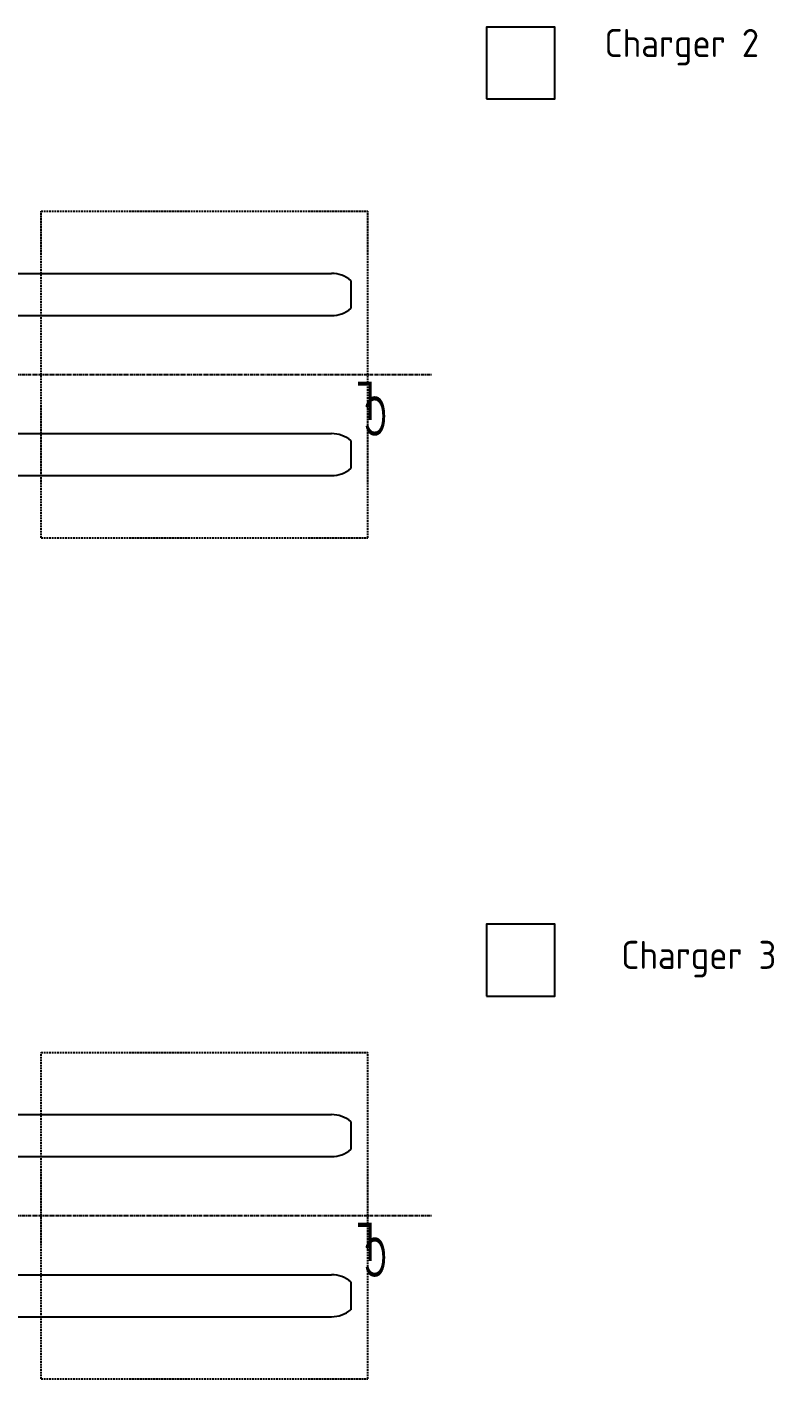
# Model space of a CAD drawing. Header units: millimetres. Extents: x -18594 to 273470, y -238787 to 48452.
# Drawn here: x 143833 to 146495, y -96417 to -91595 of the extents above; entities that cross this region are included whole.
import ezdxf

# ---------------------------------------------------------------- set-up
doc = ezdxf.new("R2010")
doc.units = ezdxf.units.MM
doc.linetypes.add('Xref AGV layout$0$CENTERX2', pattern=[20.32, 12.7, -2.54, 2.54, -2.54])
doc.linetypes.add('Xref AGV layout$0$HIDDEN', pattern=[9.525, 6.35, -3.175])
doc.layers.add('AM_BOR', color=4, linetype='Continuous', lineweight=25)
doc.layers.add('Xref AGV layout$0$AGV Chargers', color=10, linetype='Continuous', lineweight=25)
doc.layers.add('Xref AGV layout$0$ANNOTATION', color=5, linetype='Continuous')
doc.styles.add('Xref AGV layout$0$SLDTEXTSTYLE0', font='TXT', dxfattribs={"width": 0.605})
doc.styles.add('Xref AGV layout$0$STANDARD', font='ISOCP.SHX')

# ---------------------------------------------------------------- blocks, each defined once
blk = doc.blocks.new('Xref AGV layout$0$SW_SYMBOL_MOD_CL')
at = {"layer": 'Xref AGV layout$0$ANNOTATION', "color": 0, "char_height": 42666, "attachment_point": 5, "style": 'Xref AGV layout$0$SLDTEXTSTYLE0'}
for s, insert in [('C', (22000, 33000)), ('L', (33000, 16500))]:
    blk.add_mtext(s, dxfattribs=dict(at, insert=insert))
blk = doc.blocks.new('Xref AGV layout$0$A$C343F789C')
at = {"linetype": 'Xref AGV layout$0$HIDDEN'}
for p, q in [((1392.2, 1728.4), (227.2, 1728.4)), ((227.2, 1728.4), (227.2, 563.4)), ((1392.2, 1728.4), (1392.2, 563.4)), ((1392.2, 563.4), (227.2, 563.4))]:
    blk.add_line(p, q, dxfattribs=at)
at = {"color": 7, "linetype": 'Continuous', "lineweight": 25}
for p, q in [((2697.2, 1506.4), (357.2, 1506.4)), ((287.2, 1381.4), (287.2, 1481.4)), ((2697.2, 1356.4), (357.2, 1356.4)), ((2697.2, 935.4), (357.2, 935.4)), ((287.2, 810.4), (287.2, 910.4)), ((2697.2, 785.4), (357.2, 785.4))]:
    blk.add_line(p, q, dxfattribs=at)
at = {"color": 5, "linetype": 'Xref AGV layout$0$CENTERX2'}
blk.add_line((3879.2, 1145.9), (0, 1145.9), dxfattribs=at)
at = {"color": 7, "linetype": 'Continuous', "lineweight": 25}
for centre, start, end in [((357.2, 1395.9), 90, 129.3076), ((357.2, 1466.9), 230.6924, 270), ((357.2, 824.9), 90, 129.3076), ((357.2, 895.9), 230.6924, 270)]:
    blk.add_arc(centre, 110.5, start, end, dxfattribs=at)
at = {"xscale": 0.003222669349429913, "yscale": 0.003222669349429913, "zscale": 0.003222669349429913}
blk.add_blockref('Xref AGV layout$0$SW_SYMBOL_MOD_CL', (128.9, 1186.3), dxfattribs=at)
blk = doc.blocks.new('Xref AGV layout')
at = {"layer": 'Xref AGV layout$0$AGV Chargers'}
for points in [[(145470.9, -91850.9), (145713.9, -91850.9), (145713.9, -91594.9), (145470.9, -91594.9)], [(145470.9, -95050.9), (145713.9, -95050.9), (145713.9, -94794.9), (145470.9, -94794.9)], [(145470.9, -95050.9), (145713.9, -95050.9), (145713.9, -94794.9), (145470.9, -94794.9)]]:
    blk.add_lwpolyline(points, close=True, dxfattribs=at)
at = {"rotation": 180}
for p in [(145274.7, -91688.4), (145274.7, -94688.4)]:
    blk.add_blockref('Xref AGV layout$0$A$C343F789C', p, dxfattribs=at)
at = {"layer": 'Xref AGV layout$0$AGV Chargers', "char_height": 100, "attachment_point": 1, "style": 'Xref AGV layout$0$STANDARD'}
for s, insert in [('Charger 2', (145891.2, -91601.8)), ('Charger 3', (145950.9, -94854.3))]:
    blk.add_mtext_dynamic_manual_height_columns(s, width=3251.968, gutter_width=12.5, heights=[0], dxfattribs=dict(at, insert=insert))

msp = doc.modelspace()

# ---------------------------------------------------------------- block references
at = {"layer": 'AM_BOR'}
msp.add_blockref('Xref AGV layout', (0, 0), dxfattribs=at)

doc.saveas('drawing.dxf')
